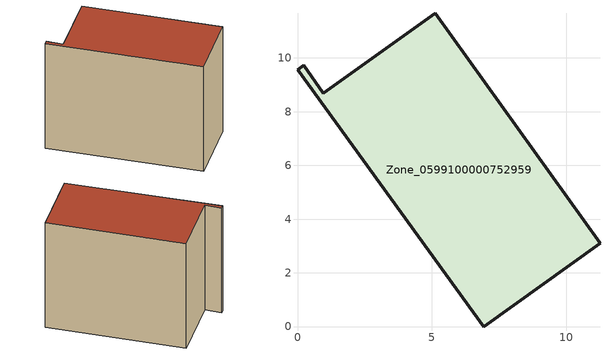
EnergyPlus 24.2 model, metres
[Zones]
Zone_0599100000752959
 floor ground (C_G): 6.92,0 0,9.56 0.24,9.73 0.97,8.68 5.13,11.66 11.26,3.1 z0
 wall outside (C_F): 0.97,8.68 0.24,9.73 0,9.56 6.92,0 11.26,3.1 5.13,11.66 0.97,8.68 z0:9.04
 roof outside (C_R): 11.26,3.1 5.13,11.66 0.97,8.68 0.24,9.73 0,9.56 6.92,0 z9.04
[BUILDING]
Pand.0599100000752959: North Axis=0; Terrain=City; Loads Convergence Tolerance Value=0.04; Temperature Convergence Tolerance Value=0.4; Solar Distribution=FullExterior; Maximum Number of Warmup Days=25; Minimum Number of Warmup Days=1
[Site:Location]
Rotterdam.The.Hague.AP_ZH_NLD Design_Conditions: Latitude=51.96; Longitude=4.45; Time Zone=1; Elevation=-4.5
[SITE:GROUNDTEMPERATURE:BUILDINGSURFACE]
18, 18, 18, 18, 18, 18, 18, 18, 18, 18, 18, 18
[MATERIAL] Thermal Absorptance=0.9; Solar Absorptance=0.7; Visible Absorptance=0.7
Name | Roughness | Thickness | Conductivity | Density | Specific Heat
G.TI.2006-2014 | MediumSmooth | 0.15 | 0.06 | 540 | 1210
F.TI.2006-2014 | Rough | 0.3 | 0.12 | 1920 | 840
R.TI.2006-2014 | MediumRough | 0.2 | 0.08 | 1500 | 1000
[CONSTRUCTION]
C_G: G.TI.2006-2014
C_F: F.TI.2006-2014
C_R: R.TI.2006-2014
[ZONE]
Zone_0599100000752959: Type=1; Multiplier=1; Ceiling Height=Autocalculate; Volume=Autocalculate; Floor Area=autocalculate; Part of Total Floor Area=Yes
[ZONEINFILTRATION:DESIGNFLOWRATE]
Infil_Zone_0599100000752959: Zone or ZoneList or Space or SpaceList=Zone_0599100000752959; Schedule=AlwaysOn; Design Flow Rate Calculation Method=Flow/Area; Flow Rate per Floor Area=0.0015; Constant Term Coefficient=1; Temperature Term Coefficient=0; Velocity Term Coefficient=0; Velocity Squared Term Coefficient=0
[HVACTEMPLATE:ZONE:IDEALLOADSAIRSYSTEM]
Zone_0599100000752959: Maximum Heating Supply Air Temperature=50; Minimum Cooling Supply Air Temperature=13; Maximum Heating Supply Air Humidity Ratio=0.0156; Minimum Cooling Supply Air Humidity Ratio=0.0077; Heating Limit=NoLimit; Cooling Limit=NoLimit; Dehumidification Control Type=ConstantSensibleHeatRatio; Cooling Sensible Heat Ratio=0.7; Dehumidification Setpoint=60; Humidification Control Type=None; Humidification Setpoint=30; Outdoor Air Method=None; Outdoor Air Flow Rate per Person=0.00944; Outdoor Air Flow Rate per Zone Floor Area=0; Outdoor Air Flow Rate per Zone=0; Demand Controlled Ventilation Type=None; Outdoor Air Economizer Type=NoEconomizer; Heat Recovery Type=None; Sensible Heat Recovery Effectiveness=0.7; Latent Heat Recovery Effectiveness=0.65
[ZONECONTROL:THERMOSTAT]
ThermostatControl_Zone_0599100000752959: Zone or ZoneList=Zone_0599100000752959; Control Type Schedule=DualSetpointControlType; Control 1=Thermostat_Zone_0599100000752959; Temperature Difference Between Cutout And Setpoint=0
[THERMOSTATSETPOINT:DUALSETPOINT]
Thermostat_Zone_0599100000752959: Heating Setpoint Temperature Schedule=HeatingSetpoint_Zone_0599100000752959; Cooling Setpoint Temperature Schedule=CoolingSetpoint_Zone_0599100000752959
[SCHEDULE:COMPACT]
HeatingSetpoint_Zone_0599100000752959: Through: 12/31, For: AllDays, Until: 24:00, 21
CoolingSetpoint_Zone_0599100000752959: Through: 12/31, For: AllDays, Until: 24:00, 24
DualSetpointControlType: Through: 12/31, For: AllDays, Until: 24:00, 4
AlwaysOn: Through: 12/31, For: AllDays, Until: 24:00, 1
